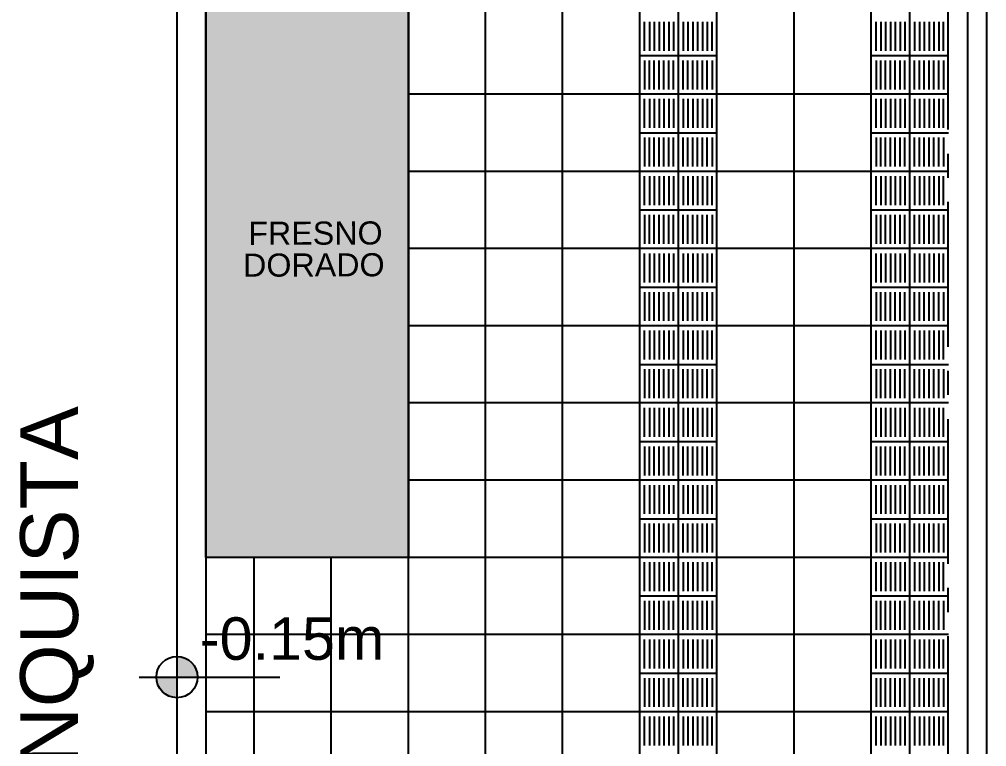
# Model space of a CAD drawing. Header units: inches. Extents: x -309 to 190, y -1585 to -1350.
# Drawn here: x -273.55 to -268.53, y -1397.71 to -1393.94 of the extents above; entities that cross this region are included whole.
import ezdxf

# ---------------------------------------------------------------- set-up
doc = ezdxf.new("R2010")
doc.units = ezdxf.units.IN
doc.header["$MEASUREMENT"] = 0
doc.linetypes.add('CENTER2', pattern=[1.125, 0.75, -0.125, 0.125, -0.125])
doc.linetypes.add('HIDDEN', pattern=[0.375, 0.25, -0.125])
doc.layers.get('0').update_dxf_attribs({"color": 9, "linetype": 'CONTINUOUS'})
for name, color, linetype in [('02', 9, 'CONTINUOUS'), ('10-TEXTO', 9, 'CONTINUOUS'), ('CIEGOS', 9, 'CONTINUOUS'), ('DET', 9, 'CONTINUOUS'), ('lm', 9, 'HIDDEN'), ('NO VIDENTES', 9, 'CONTINUOUS'), ('TEXTOS', 9, 'CONTINUOUS'), ('TEXTVENT', 9, 'CONTINUOUS'), ('V2', 9, 'CONTINUOUS')]:
    doc.layers.add(name, color=color, linetype=linetype)
doc.styles.add('ARIAL', font='arial.ttf', dxfattribs={"height": 0.225})
doc.styles.add('ROMANS', font='arial.ttf')
doc.styles.get("Standard").update_dxf_attribs({"font": 'arial.ttf'})

# ---------------------------------------------------------------- blocks, each defined once
blk = doc.blocks.new('nivel')
h = blk.add_hatch(color=256)
h.paths.add_polyline_path([(0.637, 0, 0.414214), (0, 0.637), (0, 0)])
h.paths.add_polyline_path([(0, -0.637), (0, 0), (-0.637, 0, 0.414214)])
for p, q in [((0, 1.269), (0, -1.269)), ((-1.172, 0), (3.175, 0))]:
    blk.add_line(p, q)
blk.add_circle((0, 0), 0.637)

msp = doc.modelspace()

# ---------------------------------------------------------------- hatches: boundary and pattern name
at = {"layer": 'DET'}
h = msp.add_hatch(dxfattribs=at)
h.set_pattern_fill('AR-CONC', color=256, scale=0.04, style=0)
h.set_pattern_definition([(50, (136.40562, -1134.24455), (0.28690407, -0.02510085), [0.03, -0.33]), (355, (136.40562, -1134.24455), (-0.05550053, 0.30087685), [0.024, -0.264]), (100.451444, (136.42953, -1134.24665), (0.23140354, 0.275776), [0.02549608, -0.28045684]), (46.1842, (136.40562, -1134.16455), (0.42689653, -0.0662077), [0.045, -0.495]), (96.63564, (136.4412, -1134.17007), (0.37386478, 0.38964744), [0.03824414, -0.4206855]), (351.18416, (136.4056, -1134.16455), (0.37386478, 0.38964744), [0.036, -0.396]), (21, (136.44562, -1134.18455), (0.23876282, -0.16104756), [0.03, -0.33]), (326, (136.44562, -1134.18455), (0.09732613, 0.29006002), [0.024, -0.264]), (71.451445, (136.46552, -1134.19797), (0.33608895, 0.12901246), [0.02549608, -0.28045684]), (37.5, (136.40562, -1134.24455), (0.004863942, 0.133157542), [0, -0.2608, 0, -0.268, 0, -0.265]), (7.5, (136.40562, -1134.24455), (0.105227815, 0.157764685), [0, -0.1528, 0, -0.2548, 0, -0.101]), (327.5, (136.31642, -1134.24455), (0.213528974, -0.009021949), [0, -0.1, 0, -0.312, 0, -0.414]), (317.5, (136.27642, -1134.24455), (0.23327447, 0.04004199), [0, -0.13, 0, -0.2072, 0, -0.294])])
h.paths.add_polyline_path([(-272.5818, -1381.9282), (-272.5819, -1396.7282), (-271.5319, -1396.7282), (-271.5319, -1381.9282)])

# ---------------------------------------------------------------- linework, layer by layer
at = {"layer": '02'}
msp.add_line((-268.5332, -1379.7282), (-268.5332, -1414.9682), dxfattribs=at)
at = {"layer": 'CIEGOS'}
for points in [[(-270.3319, -1415.8317), (-270.3318, -1378.8654)], [(-269.9319, -1415.6658), (-269.9318, -1379.0311)], [(-269.1319, -1415.334), (-269.1318, -1379.3625)]]:
    msp.add_lwpolyline(points, dxfattribs=at)
at = {"layer": 'DET'}
msp.add_line((-271.1319, -1416.1634), (-271.1318, -1378.5341), dxfattribs=at)
for points in [[(-271.5319, -1416.3293), (-271.5318, -1378.3684)], [(-270.7319, -1415.9975), (-270.7318, -1378.6997)], [(-270.1319, -1415.7487), (-270.1318, -1378.9483)], [(-269.5319, -1415.4999), (-269.5318, -1379.1968)], [(-268.9319, -1415.2511), (-268.9318, -1379.4453)], [(-270.3318, -1394.1282), (-269.9318, -1394.1282)], [(-269.1319, -1394.1282), (-268.7319, -1394.1282)], [(-268.7318, -1394.3282), (-271.5319, -1394.3282)], [(-270.3318, -1394.5282), (-269.9318, -1394.5282)], [(-269.1319, -1394.5282), (-268.7319, -1394.5282)], [(-268.7318, -1394.7282), (-271.5319, -1394.7282)], [(-270.3319, -1394.9282), (-269.9319, -1394.9282)], [(-269.1319, -1394.9282), (-268.7319, -1394.9282)], [(-268.7318, -1395.1282), (-271.5319, -1395.1282)], [(-268.7318, -1395.1282), (-271.5319, -1395.1282)], [(-270.3319, -1395.3282), (-269.9319, -1395.3282)], [(-269.1318, -1395.3282), (-268.7318, -1395.3282)], [(-268.7318, -1395.5282), (-271.5319, -1395.5282)], [(-270.3319, -1395.7282), (-269.9319, -1395.7282)], [(-269.1319, -1395.7282), (-268.7319, -1395.7282)], [(-268.7318, -1395.9282), (-271.5319, -1395.9282)], [(-270.3318, -1396.1282), (-269.9318, -1396.1282)], [(-269.1318, -1396.1282), (-268.7318, -1396.1282)], [(-268.7318, -1396.3282), (-271.5319, -1396.3282)], [(-270.3318, -1396.5282), (-269.9318, -1396.5282)], [(-269.1319, -1396.5282), (-268.7319, -1396.5282)], [(-272.3319, -1398.3282), (-272.3319, -1396.7282)], [(-271.9319, -1398.3282), (-271.9319, -1396.7282)], [(-268.7318, -1396.7282), (-271.5319, -1396.7282)], [(-270.3318, -1396.9282), (-269.9318, -1396.9282)], [(-269.1318, -1396.9282), (-268.7318, -1396.9282)], [(-268.7318, -1397.1282), (-272.5818, -1397.1282)], [(-270.3319, -1397.3282), (-269.9319, -1397.3282)], [(-269.1319, -1397.3282), (-268.7319, -1397.3282)], [(-268.7318, -1397.5282), (-272.5818, -1397.5282)]]:
    msp.add_lwpolyline(points, dxfattribs=at)
at = {"layer": 'lm', "linetype": 'CENTER2'}
msp.add_lwpolyline([(-268.7332, -1417.0117), (-268.7332, -1377.1114)], dxfattribs=at)
msp.add_lwpolyline([(-268.7332, -1417.0117), (-268.7332, -1377.1114)], dxfattribs=at)
at = {"layer": 'NO VIDENTES'}
for p, q in [((-270.3069, -1394.1032), (-270.3069, -1393.9532)), ((-270.2819, -1393.9532), (-270.2819, -1394.1032)), ((-270.2569, -1393.9532), (-270.2569, -1394.1032)), ((-270.2319, -1393.9532), (-270.2319, -1394.1032)), ((-270.2069, -1393.9532), (-270.2069, -1394.1032)), ((-270.1819, -1393.9532), (-270.1819, -1394.1032)), ((-270.1569, -1393.9532), (-270.1569, -1394.1032)), ((-270.1069, -1393.9532), (-270.1069, -1394.1032)), ((-270.0819, -1393.9532), (-270.0819, -1394.1032)), ((-270.0569, -1393.9532), (-270.0569, -1394.1032)), ((-270.0319, -1393.9532), (-270.0319, -1394.1032)), ((-270.0069, -1393.9532), (-270.0069, -1394.1032)), ((-269.9819, -1393.9532), (-269.9819, -1394.1032)), ((-269.9569, -1394.1032), (-269.9569, -1393.9532)), ((-269.1069, -1394.1032), (-269.1069, -1393.9532)), ((-269.0819, -1393.9532), (-269.0819, -1394.1032)), ((-269.0569, -1393.9532), (-269.0569, -1394.1032)), ((-269.0319, -1393.9532), (-269.0319, -1394.1032)), ((-269.0069, -1393.9532), (-269.0069, -1394.1032)), ((-268.9819, -1393.9532), (-268.9819, -1394.1032)), ((-268.9569, -1393.9532), (-268.9569, -1394.1032)), ((-268.9069, -1393.9532), (-268.9069, -1394.1032)), ((-268.8819, -1393.9532), (-268.8819, -1394.1032)), ((-268.8569, -1393.9532), (-268.8569, -1394.1032)), ((-268.8319, -1393.9532), (-268.8319, -1394.1032)), ((-268.8069, -1393.9532), (-268.8069, -1394.1032)), ((-268.7819, -1393.9532), (-268.7819, -1394.1032)), ((-268.7569, -1394.1032), (-268.7569, -1393.9532)), ((-270.3069, -1394.1532), (-270.3069, -1394.3032)), ((-270.2819, -1394.3032), (-270.2819, -1394.1532)), ((-270.2569, -1394.3032), (-270.2569, -1394.1532)), ((-270.2319, -1394.3032), (-270.2319, -1394.1532)), ((-270.2069, -1394.3032), (-270.2069, -1394.1532)), ((-270.1819, -1394.3032), (-270.1819, -1394.1532)), ((-270.1569, -1394.3032), (-270.1569, -1394.1532)), ((-270.1069, -1394.3032), (-270.1069, -1394.1532)), ((-270.0819, -1394.3032), (-270.0819, -1394.1532)), ((-270.0569, -1394.3032), (-270.0569, -1394.1532)), ((-270.0319, -1394.3032), (-270.0319, -1394.1532)), ((-270.0069, -1394.3032), (-270.0069, -1394.1532)), ((-269.9819, -1394.3032), (-269.9819, -1394.1532)), ((-269.9569, -1394.1532), (-269.9569, -1394.3032)), ((-269.1069, -1394.1532), (-269.1069, -1394.3032)), ((-269.0819, -1394.3032), (-269.0819, -1394.1532)), ((-269.0569, -1394.3032), (-269.0569, -1394.1532)), ((-269.0319, -1394.3032), (-269.0319, -1394.1532)), ((-269.0069, -1394.3032), (-269.0069, -1394.1532)), ((-268.9819, -1394.3032), (-268.9819, -1394.1532)), ((-268.9569, -1394.3032), (-268.9569, -1394.1532)), ((-268.9069, -1394.3032), (-268.9069, -1394.1532)), ((-268.8819, -1394.3032), (-268.8819, -1394.1532)), ((-268.8569, -1394.3032), (-268.8569, -1394.1532)), ((-268.8319, -1394.3032), (-268.8319, -1394.1532)), ((-268.8069, -1394.3032), (-268.8069, -1394.1532)), ((-268.7819, -1394.3032), (-268.7819, -1394.1532)), ((-268.7569, -1394.1532), (-268.7569, -1394.3032)), ((-270.3069, -1394.5032), (-270.3069, -1394.3532)), ((-270.2819, -1394.3532), (-270.2819, -1394.5032)), ((-270.2569, -1394.3532), (-270.2569, -1394.5032)), ((-270.2319, -1394.3532), (-270.2319, -1394.5032)), ((-270.2069, -1394.3532), (-270.2069, -1394.5032)), ((-270.1819, -1394.3532), (-270.1819, -1394.5032)), ((-270.1569, -1394.3532), (-270.1569, -1394.5032)), ((-270.1069, -1394.3532), (-270.1069, -1394.5032)), ((-270.0819, -1394.3532), (-270.0819, -1394.5032)), ((-270.0569, -1394.3532), (-270.0569, -1394.5032)), ((-270.0319, -1394.3532), (-270.0319, -1394.5032)), ((-270.0069, -1394.3532), (-270.0069, -1394.5032)), ((-269.9819, -1394.3532), (-269.9819, -1394.5032)), ((-269.9569, -1394.5032), (-269.9569, -1394.3532)), ((-269.1069, -1394.5032), (-269.1069, -1394.3532)), ((-269.0819, -1394.3532), (-269.0819, -1394.5032)), ((-269.0569, -1394.3532), (-269.0569, -1394.5032)), ((-269.0319, -1394.3532), (-269.0319, -1394.5032)), ((-269.0069, -1394.3532), (-269.0069, -1394.5032)), ((-268.9819, -1394.3532), (-268.9819, -1394.5032)), ((-268.9569, -1394.3532), (-268.9569, -1394.5032)), ((-268.9069, -1394.3532), (-268.9069, -1394.5032)), ((-268.8819, -1394.3532), (-268.8819, -1394.5032)), ((-268.8569, -1394.3532), (-268.8569, -1394.5032)), ((-268.8319, -1394.3532), (-268.8319, -1394.5032)), ((-268.8069, -1394.3532), (-268.8069, -1394.5032)), ((-268.7819, -1394.3532), (-268.7819, -1394.5032)), ((-268.7569, -1394.5032), (-268.7569, -1394.3532)), ((-270.3069, -1394.5532), (-270.3069, -1394.7032)), ((-270.2819, -1394.7032), (-270.2819, -1394.5532)), ((-270.2569, -1394.7032), (-270.2569, -1394.5532)), ((-270.2319, -1394.7032), (-270.2319, -1394.5532)), ((-270.2069, -1394.7032), (-270.2069, -1394.5532)), ((-270.1819, -1394.7032), (-270.1819, -1394.5532)), ((-270.1569, -1394.7032), (-270.1569, -1394.5532)), ((-270.1069, -1394.7032), (-270.1069, -1394.5532)), ((-270.0819, -1394.7032), (-270.0819, -1394.5532)), ((-270.0569, -1394.7032), (-270.0569, -1394.5532)), ((-270.0319, -1394.7032), (-270.0319, -1394.5532)), ((-270.0069, -1394.7032), (-270.0069, -1394.5532)), ((-269.9819, -1394.7032), (-269.9819, -1394.5532)), ((-269.9569, -1394.5532), (-269.9569, -1394.7032)), ((-269.1069, -1394.5532), (-269.1069, -1394.7032)), ((-269.0819, -1394.7032), (-269.0819, -1394.5532)), ((-269.0569, -1394.7032), (-269.0569, -1394.5532)), ((-269.0319, -1394.7032), (-269.0319, -1394.5532)), ((-269.0069, -1394.7032), (-269.0069, -1394.5532)), ((-268.9819, -1394.7032), (-268.9819, -1394.5532)), ((-268.9569, -1394.7032), (-268.9569, -1394.5532)), ((-268.9069, -1394.7032), (-268.9069, -1394.5532)), ((-268.8819, -1394.7032), (-268.8819, -1394.5532)), ((-268.8569, -1394.7032), (-268.8569, -1394.5532)), ((-268.8319, -1394.7032), (-268.8319, -1394.5532)), ((-268.8069, -1394.7032), (-268.8069, -1394.5532)), ((-268.7819, -1394.7032), (-268.7819, -1394.5532)), ((-268.7569, -1394.5532), (-268.7569, -1394.7032)), ((-270.3069, -1394.9032), (-270.3069, -1394.7532)), ((-270.2819, -1394.7532), (-270.2819, -1394.9032)), ((-270.2569, -1394.7532), (-270.2569, -1394.9032)), ((-270.2319, -1394.7532), (-270.2319, -1394.9032)), ((-270.2069, -1394.7532), (-270.2069, -1394.9032)), ((-270.1819, -1394.7532), (-270.1819, -1394.9032)), ((-270.1569, -1394.7532), (-270.1569, -1394.9032)), ((-270.1069, -1394.7532), (-270.1069, -1394.9032)), ((-270.0819, -1394.7532), (-270.0819, -1394.9032)), ((-270.0569, -1394.7532), (-270.0569, -1394.9032)), ((-270.0319, -1394.7532), (-270.0319, -1394.9032)), ((-270.0069, -1394.7532), (-270.0069, -1394.9032)), ((-269.9819, -1394.7532), (-269.9819, -1394.9032)), ((-269.9569, -1394.9032), (-269.9569, -1394.7532)), ((-269.1069, -1394.9032), (-269.1069, -1394.7532)), ((-269.0819, -1394.7532), (-269.0819, -1394.9032)), ((-269.0569, -1394.7532), (-269.0569, -1394.9032)), ((-269.0319, -1394.7532), (-269.0319, -1394.9032)), ((-269.0069, -1394.7532), (-269.0069, -1394.9032)), ((-268.9819, -1394.7532), (-268.9819, -1394.9032)), ((-268.9569, -1394.7532), (-268.9569, -1394.9032)), ((-268.9069, -1394.7532), (-268.9069, -1394.9032)), ((-268.8819, -1394.7532), (-268.8819, -1394.9032)), ((-268.8569, -1394.7532), (-268.8569, -1394.9032)), ((-268.8319, -1394.7532), (-268.8319, -1394.9032)), ((-268.8069, -1394.7532), (-268.8069, -1394.9032)), ((-268.7819, -1394.7532), (-268.7819, -1394.9032)), ((-268.7569, -1394.9032), (-268.7569, -1394.7532)), ((-270.3069, -1394.9532), (-270.3069, -1395.1032)), ((-270.2819, -1395.1032), (-270.2819, -1394.9532)), ((-270.2569, -1395.1032), (-270.2569, -1394.9532)), ((-270.2319, -1395.1032), (-270.2319, -1394.9532)), ((-270.2069, -1395.1032), (-270.2069, -1394.9532)), ((-270.1819, -1395.1032), (-270.1819, -1394.9532)), ((-270.1569, -1395.1032), (-270.1569, -1394.9532)), ((-270.1069, -1395.1032), (-270.1069, -1394.9532)), ((-270.0819, -1395.1032), (-270.0819, -1394.9532)), ((-270.0569, -1395.1032), (-270.0569, -1394.9532)), ((-270.0319, -1395.1032), (-270.0319, -1394.9532)), ((-270.0069, -1395.1032), (-270.0069, -1394.9532)), ((-269.9819, -1395.1032), (-269.9819, -1394.9532)), ((-269.9569, -1394.9532), (-269.9569, -1395.1032)), ((-269.1069, -1394.9532), (-269.1069, -1395.1032)), ((-269.0819, -1395.1032), (-269.0819, -1394.9532)), ((-269.0569, -1395.1032), (-269.0569, -1394.9532)), ((-269.0319, -1395.1032), (-269.0319, -1394.9532)), ((-269.0069, -1395.1032), (-269.0069, -1394.9532)), ((-268.9819, -1395.1032), (-268.9819, -1394.9532)), ((-268.9569, -1395.1032), (-268.9569, -1394.9532)), ((-268.9069, -1395.1032), (-268.9069, -1394.9532)), ((-268.8819, -1395.1032), (-268.8819, -1394.9532)), ((-268.8569, -1395.1032), (-268.8569, -1394.9532)), ((-268.8319, -1395.1032), (-268.8319, -1394.9532)), ((-268.8069, -1395.1032), (-268.8069, -1394.9532)), ((-268.7819, -1395.1032), (-268.7819, -1394.9532)), ((-268.7569, -1394.9532), (-268.7569, -1395.1032)), ((-270.3069, -1395.3032), (-270.3069, -1395.1532)), ((-270.2819, -1395.1532), (-270.2819, -1395.3032)), ((-270.2569, -1395.1532), (-270.2569, -1395.3032)), ((-270.2319, -1395.1532), (-270.2319, -1395.3032)), ((-270.2069, -1395.1532), (-270.2069, -1395.3032)), ((-270.1819, -1395.1532), (-270.1819, -1395.3032)), ((-270.1569, -1395.1532), (-270.1569, -1395.3032)), ((-270.1069, -1395.1532), (-270.1069, -1395.3032)), ((-270.0819, -1395.1532), (-270.0819, -1395.3032)), ((-270.0569, -1395.1532), (-270.0569, -1395.3032)), ((-270.0319, -1395.1532), (-270.0319, -1395.3032)), ((-270.0069, -1395.1532), (-270.0069, -1395.3032)), ((-269.9819, -1395.1532), (-269.9819, -1395.3032)), ((-269.9569, -1395.3032), (-269.9569, -1395.1532)), ((-269.1069, -1395.3032), (-269.1069, -1395.1532)), ((-269.0819, -1395.1532), (-269.0819, -1395.3032)), ((-269.0569, -1395.1532), (-269.0569, -1395.3032)), ((-269.0319, -1395.1532), (-269.0319, -1395.3032)), ((-269.0069, -1395.1532), (-269.0069, -1395.3032)), ((-268.9819, -1395.1532), (-268.9819, -1395.3032)), ((-268.9569, -1395.1532), (-268.9569, -1395.3032)), ((-268.9069, -1395.1532), (-268.9069, -1395.3032)), ((-268.8819, -1395.1532), (-268.8819, -1395.3032)), ((-268.8569, -1395.1532), (-268.8569, -1395.3032)), ((-268.8319, -1395.1532), (-268.8319, -1395.3032)), ((-268.8069, -1395.1532), (-268.8069, -1395.3032)), ((-268.7819, -1395.1532), (-268.7819, -1395.3032)), ((-268.7569, -1395.3032), (-268.7569, -1395.1532)), ((-270.3069, -1395.3532), (-270.3069, -1395.5032)), ((-270.2819, -1395.5032), (-270.2819, -1395.3532)), ((-270.2569, -1395.5032), (-270.2569, -1395.3532)), ((-270.2319, -1395.5032), (-270.2319, -1395.3532)), ((-270.2069, -1395.5032), (-270.2069, -1395.3532)), ((-270.1819, -1395.5032), (-270.1819, -1395.3532)), ((-270.1569, -1395.5032), (-270.1569, -1395.3532)), ((-270.1069, -1395.5032), (-270.1069, -1395.3532)), ((-270.0819, -1395.5032), (-270.0819, -1395.3532)), ((-270.0569, -1395.5032), (-270.0569, -1395.3532)), ((-270.0319, -1395.5032), (-270.0319, -1395.3532)), ((-270.0069, -1395.5032), (-270.0069, -1395.3532)), ((-269.9819, -1395.5032), (-269.9819, -1395.3532)), ((-269.9569, -1395.3532), (-269.9569, -1395.5032)), ((-269.1069, -1395.3532), (-269.1069, -1395.5032)), ((-269.0819, -1395.5032), (-269.0819, -1395.3532)), ((-269.0569, -1395.5032), (-269.0569, -1395.3532)), ((-269.0319, -1395.5032), (-269.0319, -1395.3532)), ((-269.0069, -1395.5032), (-269.0069, -1395.3532)), ((-268.9819, -1395.5032), (-268.9819, -1395.3532)), ((-268.9569, -1395.5032), (-268.9569, -1395.3532)), ((-268.9069, -1395.5032), (-268.9069, -1395.3532)), ((-268.8819, -1395.5032), (-268.8819, -1395.3532)), ((-268.8569, -1395.5032), (-268.8569, -1395.3532)), ((-268.8319, -1395.5032), (-268.8319, -1395.3532)), ((-268.8069, -1395.5032), (-268.8069, -1395.3532)), ((-268.7819, -1395.5032), (-268.7819, -1395.3532)), ((-268.7569, -1395.3532), (-268.7569, -1395.5032)), ((-270.3069, -1395.7032), (-270.3069, -1395.5532)), ((-270.2819, -1395.5532), (-270.2819, -1395.7032)), ((-270.2569, -1395.5532), (-270.2569, -1395.7032)), ((-270.2319, -1395.5532), (-270.2319, -1395.7032)), ((-270.2069, -1395.5532), (-270.2069, -1395.7032)), ((-270.1819, -1395.5532), (-270.1819, -1395.7032)), ((-270.1569, -1395.5532), (-270.1569, -1395.7032)), ((-270.1069, -1395.5532), (-270.1069, -1395.7032)), ((-270.0819, -1395.5532), (-270.0819, -1395.7032)), ((-270.0569, -1395.5532), (-270.0569, -1395.7032)), ((-270.0319, -1395.5532), (-270.0319, -1395.7032)), ((-270.0069, -1395.5532), (-270.0069, -1395.7032)), ((-269.9819, -1395.5532), (-269.9819, -1395.7032)), ((-269.9569, -1395.7032), (-269.9569, -1395.5532)), ((-269.1069, -1395.7032), (-269.1069, -1395.5532)), ((-269.0819, -1395.5532), (-269.0819, -1395.7032)), ((-269.0569, -1395.5532), (-269.0569, -1395.7032)), ((-269.0319, -1395.5532), (-269.0319, -1395.7032)), ((-269.0069, -1395.5532), (-269.0069, -1395.7032)), ((-268.9819, -1395.5532), (-268.9819, -1395.7032)), ((-268.9569, -1395.5532), (-268.9569, -1395.7032)), ((-268.9069, -1395.5532), (-268.9069, -1395.7032)), ((-268.8819, -1395.5532), (-268.8819, -1395.7032)), ((-268.8569, -1395.5532), (-268.8569, -1395.7032)), ((-268.8319, -1395.5532), (-268.8319, -1395.7032)), ((-268.8069, -1395.5532), (-268.8069, -1395.7032)), ((-268.7819, -1395.5532), (-268.7819, -1395.7032)), ((-268.7569, -1395.7032), (-268.7569, -1395.5532)), ((-270.3069, -1395.7532), (-270.3069, -1395.9032)), ((-270.2819, -1395.9032), (-270.2819, -1395.7532)), ((-270.2569, -1395.9032), (-270.2569, -1395.7532)), ((-270.2319, -1395.9032), (-270.2319, -1395.7532)), ((-270.2069, -1395.9032), (-270.2069, -1395.7532)), ((-270.1819, -1395.9032), (-270.1819, -1395.7532)), ((-270.1569, -1395.9032), (-270.1569, -1395.7532)), ((-270.1069, -1395.9032), (-270.1069, -1395.7532)), ((-270.0819, -1395.9032), (-270.0819, -1395.7532)), ((-270.0569, -1395.9032), (-270.0569, -1395.7532)), ((-270.0319, -1395.9032), (-270.0319, -1395.7532)), ((-270.0069, -1395.9032), (-270.0069, -1395.7532)), ((-269.9819, -1395.9032), (-269.9819, -1395.7532)), ((-269.9569, -1395.7532), (-269.9569, -1395.9032)), ((-269.1069, -1395.7532), (-269.1069, -1395.9032)), ((-269.0819, -1395.9032), (-269.0819, -1395.7532)), ((-269.0569, -1395.9032), (-269.0569, -1395.7532)), ((-269.0319, -1395.9032), (-269.0319, -1395.7532)), ((-269.0069, -1395.9032), (-269.0069, -1395.7532)), ((-268.9819, -1395.9032), (-268.9819, -1395.7532)), ((-268.9569, -1395.9032), (-268.9569, -1395.7532)), ((-268.9069, -1395.9032), (-268.9069, -1395.7532)), ((-268.8819, -1395.9032), (-268.8819, -1395.7532)), ((-268.8569, -1395.9032), (-268.8569, -1395.7532)), ((-268.8319, -1395.9032), (-268.8319, -1395.7532)), ((-268.8069, -1395.9032), (-268.8069, -1395.7532)), ((-268.7819, -1395.9032), (-268.7819, -1395.7532)), ((-268.7569, -1395.7532), (-268.7569, -1395.9032)), ((-270.3069, -1396.1032), (-270.3069, -1395.9532)), ((-270.2819, -1395.9532), (-270.2819, -1396.1032)), ((-270.2569, -1395.9532), (-270.2569, -1396.1032)), ((-270.2319, -1395.9532), (-270.2319, -1396.1032)), ((-270.2069, -1395.9532), (-270.2069, -1396.1032)), ((-270.1819, -1395.9532), (-270.1819, -1396.1032)), ((-270.1569, -1395.9532), (-270.1569, -1396.1032)), ((-270.1069, -1395.9532), (-270.1069, -1396.1032)), ((-270.0819, -1395.9532), (-270.0819, -1396.1032)), ((-270.0569, -1395.9532), (-270.0569, -1396.1032)), ((-270.0319, -1395.9532), (-270.0319, -1396.1032)), ((-270.0069, -1395.9532), (-270.0069, -1396.1032)), ((-269.9819, -1395.9532), (-269.9819, -1396.1032)), ((-269.9569, -1396.1032), (-269.9569, -1395.9532)), ((-269.1069, -1396.1032), (-269.1069, -1395.9532)), ((-269.0819, -1395.9532), (-269.0819, -1396.1032)), ((-269.0569, -1395.9532), (-269.0569, -1396.1032)), ((-269.0319, -1395.9532), (-269.0319, -1396.1032)), ((-269.0069, -1395.9532), (-269.0069, -1396.1032)), ((-268.9819, -1395.9532), (-268.9819, -1396.1032)), ((-268.9569, -1395.9532), (-268.9569, -1396.1032)), ((-268.9069, -1395.9532), (-268.9069, -1396.1032)), ((-268.8819, -1395.9532), (-268.8819, -1396.1032)), ((-268.8569, -1395.9532), (-268.8569, -1396.1032)), ((-268.8319, -1395.9532), (-268.8319, -1396.1032)), ((-268.8069, -1395.9532), (-268.8069, -1396.1032)), ((-268.7819, -1395.9532), (-268.7819, -1396.1032)), ((-268.7569, -1396.1032), (-268.7569, -1395.9532)), ((-270.3069, -1396.1532), (-270.3069, -1396.3032)), ((-270.2819, -1396.3032), (-270.2819, -1396.1532)), ((-270.2569, -1396.3032), (-270.2569, -1396.1532)), ((-270.2319, -1396.3032), (-270.2319, -1396.1532)), ((-270.2069, -1396.3032), (-270.2069, -1396.1532)), ((-270.1819, -1396.3032), (-270.1819, -1396.1532)), ((-270.1569, -1396.3032), (-270.1569, -1396.1532)), ((-270.1069, -1396.3032), (-270.1069, -1396.1532)), ((-270.0819, -1396.3032), (-270.0819, -1396.1532)), ((-270.0569, -1396.3032), (-270.0569, -1396.1532)), ((-270.0319, -1396.3032), (-270.0319, -1396.1532)), ((-270.0069, -1396.3032), (-270.0069, -1396.1532)), ((-269.9819, -1396.3032), (-269.9819, -1396.1532)), ((-269.9569, -1396.1532), (-269.9569, -1396.3032)), ((-269.1069, -1396.1532), (-269.1069, -1396.3032)), ((-269.0819, -1396.3032), (-269.0819, -1396.1532)), ((-269.0569, -1396.3032), (-269.0569, -1396.1532)), ((-269.0319, -1396.3032), (-269.0319, -1396.1532)), ((-269.0069, -1396.3032), (-269.0069, -1396.1532)), ((-268.9819, -1396.3032), (-268.9819, -1396.1532)), ((-268.9569, -1396.3032), (-268.9569, -1396.1532)), ((-268.9069, -1396.3032), (-268.9069, -1396.1532)), ((-268.8819, -1396.3032), (-268.8819, -1396.1532)), ((-268.8569, -1396.3032), (-268.8569, -1396.1532)), ((-268.8319, -1396.3032), (-268.8319, -1396.1532)), ((-268.8069, -1396.3032), (-268.8069, -1396.1532)), ((-268.7819, -1396.3032), (-268.7819, -1396.1532)), ((-268.7569, -1396.1532), (-268.7569, -1396.3032)), ((-270.3069, -1396.5032), (-270.3069, -1396.3532)), ((-270.2819, -1396.3532), (-270.2819, -1396.5032)), ((-270.2569, -1396.3532), (-270.2569, -1396.5032)), ((-270.2319, -1396.3532), (-270.2319, -1396.5032)), ((-270.2069, -1396.3532), (-270.2069, -1396.5032)), ((-270.1819, -1396.3532), (-270.1819, -1396.5032)), ((-270.1569, -1396.3532), (-270.1569, -1396.5032)), ((-270.1069, -1396.3532), (-270.1069, -1396.5032)), ((-270.0819, -1396.3532), (-270.0819, -1396.5032)), ((-270.0569, -1396.3532), (-270.0569, -1396.5032)), ((-270.0319, -1396.3532), (-270.0319, -1396.5032)), ((-270.0069, -1396.3532), (-270.0069, -1396.5032)), ((-269.9819, -1396.3532), (-269.9819, -1396.5032)), ((-269.9569, -1396.5032), (-269.9569, -1396.3532)), ((-269.1069, -1396.5032), (-269.1069, -1396.3532)), ((-269.0819, -1396.3532), (-269.0819, -1396.5032)), ((-269.0569, -1396.3532), (-269.0569, -1396.5032)), ((-269.0319, -1396.3532), (-269.0319, -1396.5032)), ((-269.0069, -1396.3532), (-269.0069, -1396.5032)), ((-268.9819, -1396.3532), (-268.9819, -1396.5032)), ((-268.9569, -1396.3532), (-268.9569, -1396.5032)), ((-268.9069, -1396.3532), (-268.9069, -1396.5032)), ((-268.8819, -1396.3532), (-268.8819, -1396.5032)), ((-268.8569, -1396.3532), (-268.8569, -1396.5032)), ((-268.8319, -1396.3532), (-268.8319, -1396.5032)), ((-268.8069, -1396.3532), (-268.8069, -1396.5032)), ((-268.7819, -1396.3532), (-268.7819, -1396.5032)), ((-268.7569, -1396.5032), (-268.7569, -1396.3532)), ((-270.3069, -1396.5532), (-270.3069, -1396.7032)), ((-270.2819, -1396.7032), (-270.2819, -1396.5532)), ((-270.2569, -1396.7032), (-270.2569, -1396.5532)), ((-270.2319, -1396.7032), (-270.2319, -1396.5532)), ((-270.2069, -1396.7032), (-270.2069, -1396.5532)), ((-270.1819, -1396.7032), (-270.1819, -1396.5532)), ((-270.1569, -1396.7032), (-270.1569, -1396.5532)), ((-270.1069, -1396.7032), (-270.1069, -1396.5532)), ((-270.0819, -1396.7032), (-270.0819, -1396.5532)), ((-270.0569, -1396.7032), (-270.0569, -1396.5532)), ((-270.0319, -1396.7032), (-270.0319, -1396.5532)), ((-270.0069, -1396.7032), (-270.0069, -1396.5532)), ((-269.9819, -1396.7032), (-269.9819, -1396.5532)), ((-269.9569, -1396.5532), (-269.9569, -1396.7032)), ((-269.1069, -1396.5532), (-269.1069, -1396.7032)), ((-269.0819, -1396.7032), (-269.0819, -1396.5532)), ((-269.0569, -1396.7032), (-269.0569, -1396.5532)), ((-269.0319, -1396.7032), (-269.0319, -1396.5532)), ((-269.0069, -1396.7032), (-269.0069, -1396.5532)), ((-268.9819, -1396.7032), (-268.9819, -1396.5532)), ((-268.9569, -1396.7032), (-268.9569, -1396.5532)), ((-268.9069, -1396.7032), (-268.9069, -1396.5532)), ((-268.8819, -1396.7032), (-268.8819, -1396.5532)), ((-268.8569, -1396.7032), (-268.8569, -1396.5532)), ((-268.8319, -1396.7032), (-268.8319, -1396.5532)), ((-268.8069, -1396.7032), (-268.8069, -1396.5532)), ((-268.7819, -1396.7032), (-268.7819, -1396.5532)), ((-268.7569, -1396.5532), (-268.7569, -1396.7032)), ((-270.3069, -1396.9032), (-270.3069, -1396.7532)), ((-270.2819, -1396.7532), (-270.2819, -1396.9032)), ((-270.2569, -1396.7532), (-270.2569, -1396.9032)), ((-270.2319, -1396.7532), (-270.2319, -1396.9032)), ((-270.2069, -1396.7532), (-270.2069, -1396.9032)), ((-270.1819, -1396.7532), (-270.1819, -1396.9032)), ((-270.1569, -1396.7532), (-270.1569, -1396.9032)), ((-270.1069, -1396.7532), (-270.1069, -1396.9032)), ((-270.0819, -1396.7532), (-270.0819, -1396.9032)), ((-270.0569, -1396.7532), (-270.0569, -1396.9032)), ((-270.0319, -1396.7532), (-270.0319, -1396.9032)), ((-270.0069, -1396.7532), (-270.0069, -1396.9032)), ((-269.9819, -1396.7532), (-269.9819, -1396.9032)), ((-269.9569, -1396.9032), (-269.9569, -1396.7532)), ((-269.1069, -1396.9032), (-269.1069, -1396.7532)), ((-269.0819, -1396.7532), (-269.0819, -1396.9032)), ((-269.0569, -1396.7532), (-269.0569, -1396.9032)), ((-269.0319, -1396.7532), (-269.0319, -1396.9032)), ((-269.0069, -1396.7532), (-269.0069, -1396.9032)), ((-268.9819, -1396.7532), (-268.9819, -1396.9032)), ((-268.9569, -1396.7532), (-268.9569, -1396.9032)), ((-268.9069, -1396.7532), (-268.9069, -1396.9032)), ((-268.8819, -1396.7532), (-268.8819, -1396.9032)), ((-268.8569, -1396.7532), (-268.8569, -1396.9032)), ((-268.8319, -1396.7532), (-268.8319, -1396.9032)), ((-268.8069, -1396.7532), (-268.8069, -1396.9032)), ((-268.7819, -1396.7532), (-268.7819, -1396.9032)), ((-268.7569, -1396.9032), (-268.7569, -1396.7532)), ((-270.3069, -1396.9532), (-270.3069, -1397.1032)), ((-270.2819, -1397.1032), (-270.2819, -1396.9532)), ((-270.2569, -1397.1032), (-270.2569, -1396.9532)), ((-270.2319, -1397.1032), (-270.2319, -1396.9532)), ((-270.2069, -1397.1032), (-270.2069, -1396.9532)), ((-270.1819, -1397.1032), (-270.1819, -1396.9532)), ((-270.1569, -1397.1032), (-270.1569, -1396.9532)), ((-270.1069, -1397.1032), (-270.1069, -1396.9532)), ((-270.0819, -1397.1032), (-270.0819, -1396.9532)), ((-270.0569, -1397.1032), (-270.0569, -1396.9532)), ((-270.0319, -1397.1032), (-270.0319, -1396.9532)), ((-270.0069, -1397.1032), (-270.0069, -1396.9532)), ((-269.9819, -1397.1032), (-269.9819, -1396.9532)), ((-269.9569, -1396.9532), (-269.9569, -1397.1032)), ((-269.1069, -1396.9532), (-269.1069, -1397.1032)), ((-269.0819, -1397.1032), (-269.0819, -1396.9532)), ((-269.0569, -1397.1032), (-269.0569, -1396.9532)), ((-269.0319, -1397.1032), (-269.0319, -1396.9532)), ((-269.0069, -1397.1032), (-269.0069, -1396.9532)), ((-268.9819, -1397.1032), (-268.9819, -1396.9532)), ((-268.9569, -1397.1032), (-268.9569, -1396.9532)), ((-268.9069, -1397.1032), (-268.9069, -1396.9532)), ((-268.8819, -1397.1032), (-268.8819, -1396.9532)), ((-268.8569, -1397.1032), (-268.8569, -1396.9532)), ((-268.8319, -1397.1032), (-268.8319, -1396.9532)), ((-268.8069, -1397.1032), (-268.8069, -1396.9532)), ((-268.7819, -1397.1032), (-268.7819, -1396.9532)), ((-268.7569, -1396.9532), (-268.7569, -1397.1032)), ((-270.3069, -1397.3032), (-270.3069, -1397.1532)), ((-270.2819, -1397.1532), (-270.2819, -1397.3032)), ((-270.2569, -1397.1532), (-270.2569, -1397.3032)), ((-270.2319, -1397.1532), (-270.2319, -1397.3032)), ((-270.2069, -1397.1532), (-270.2069, -1397.3032)), ((-270.1819, -1397.1532), (-270.1819, -1397.3032)), ((-270.1569, -1397.1532), (-270.1569, -1397.3032)), ((-270.1069, -1397.1532), (-270.1069, -1397.3032)), ((-270.0819, -1397.1532), (-270.0819, -1397.3032)), ((-270.0569, -1397.1532), (-270.0569, -1397.3032)), ((-270.0319, -1397.1532), (-270.0319, -1397.3032)), ((-270.0069, -1397.1532), (-270.0069, -1397.3032)), ((-269.9819, -1397.1532), (-269.9819, -1397.3032)), ((-269.9569, -1397.3032), (-269.9569, -1397.1532)), ((-269.1069, -1397.3032), (-269.1069, -1397.1532)), ((-269.0819, -1397.1532), (-269.0819, -1397.3032)), ((-269.0569, -1397.1532), (-269.0569, -1397.3032)), ((-269.0319, -1397.1532), (-269.0319, -1397.3032)), ((-269.0069, -1397.1532), (-269.0069, -1397.3032)), ((-268.9819, -1397.1532), (-268.9819, -1397.3032)), ((-268.9569, -1397.1532), (-268.9569, -1397.3032)), ((-268.9069, -1397.1532), (-268.9069, -1397.3032)), ((-268.8819, -1397.1532), (-268.8819, -1397.3032)), ((-268.8569, -1397.1532), (-268.8569, -1397.3032)), ((-268.8319, -1397.1532), (-268.8319, -1397.3032)), ((-268.8069, -1397.1532), (-268.8069, -1397.3032)), ((-268.7819, -1397.1532), (-268.7819, -1397.3032)), ((-268.7569, -1397.3032), (-268.7569, -1397.1532)), ((-270.3069, -1397.3532), (-270.3069, -1397.5032)), ((-270.2819, -1397.5032), (-270.2819, -1397.3532)), ((-270.2569, -1397.5032), (-270.2569, -1397.3532)), ((-270.2319, -1397.5032), (-270.2319, -1397.3532)), ((-270.2069, -1397.5032), (-270.2069, -1397.3532)), ((-270.1819, -1397.5032), (-270.1819, -1397.3532)), ((-270.1569, -1397.5032), (-270.1569, -1397.3532)), ((-270.1069, -1397.5032), (-270.1069, -1397.3532)), ((-270.0819, -1397.5032), (-270.0819, -1397.3532)), ((-270.0569, -1397.5032), (-270.0569, -1397.3532)), ((-270.0319, -1397.5032), (-270.0319, -1397.3532)), ((-270.0069, -1397.5032), (-270.0069, -1397.3532)), ((-269.9819, -1397.5032), (-269.9819, -1397.3532)), ((-269.9569, -1397.3532), (-269.9569, -1397.5032)), ((-269.1069, -1397.3532), (-269.1069, -1397.5032)), ((-269.0819, -1397.5032), (-269.0819, -1397.3532)), ((-269.0569, -1397.5032), (-269.0569, -1397.3532)), ((-269.0319, -1397.5032), (-269.0319, -1397.3532)), ((-269.0069, -1397.5032), (-269.0069, -1397.3532)), ((-268.9819, -1397.5032), (-268.9819, -1397.3532)), ((-268.9569, -1397.5032), (-268.9569, -1397.3532)), ((-268.9069, -1397.5032), (-268.9069, -1397.3532)), ((-268.8819, -1397.5032), (-268.8819, -1397.3532)), ((-268.8569, -1397.5032), (-268.8569, -1397.3532)), ((-268.8319, -1397.5032), (-268.8319, -1397.3532)), ((-268.8069, -1397.5032), (-268.8069, -1397.3532)), ((-268.7819, -1397.5032), (-268.7819, -1397.3532)), ((-268.7569, -1397.3532), (-268.7569, -1397.5032)), ((-270.3069, -1397.7032), (-270.3069, -1397.5532)), ((-270.2819, -1397.5532), (-270.2819, -1397.7032)), ((-270.2569, -1397.5532), (-270.2569, -1397.7032)), ((-270.2319, -1397.5532), (-270.2319, -1397.7032)), ((-270.2069, -1397.5532), (-270.2069, -1397.7032)), ((-270.1819, -1397.5532), (-270.1819, -1397.7032)), ((-270.1569, -1397.5532), (-270.1569, -1397.7032)), ((-270.1069, -1397.5532), (-270.1069, -1397.7032)), ((-270.0819, -1397.5532), (-270.0819, -1397.7032)), ((-270.0569, -1397.5532), (-270.0569, -1397.7032)), ((-270.0319, -1397.5532), (-270.0319, -1397.7032)), ((-270.0069, -1397.5532), (-270.0069, -1397.7032)), ((-269.9819, -1397.5532), (-269.9819, -1397.7032)), ((-269.9569, -1397.7032), (-269.9569, -1397.5532)), ((-269.1069, -1397.7032), (-269.1069, -1397.5532)), ((-269.0819, -1397.5532), (-269.0819, -1397.7032)), ((-269.0569, -1397.5532), (-269.0569, -1397.7032)), ((-269.0319, -1397.5532), (-269.0319, -1397.7032)), ((-269.0069, -1397.5532), (-269.0069, -1397.7032)), ((-268.9819, -1397.5532), (-268.9819, -1397.7032)), ((-268.9569, -1397.5532), (-268.9569, -1397.7032)), ((-268.9069, -1397.5532), (-268.9069, -1397.7032)), ((-268.8819, -1397.5532), (-268.8819, -1397.7032)), ((-268.8569, -1397.5532), (-268.8569, -1397.7032)), ((-268.8319, -1397.5532), (-268.8319, -1397.7032)), ((-268.8069, -1397.5532), (-268.8069, -1397.7032)), ((-268.7819, -1397.5532), (-268.7819, -1397.7032)), ((-268.7569, -1397.7032), (-268.7569, -1397.5532))]:
    msp.add_line(p, q, dxfattribs=at)
at = {"layer": 'TEXTOS'}
msp.add_lwpolyline([(-268.6332, -1379.7282), (-268.6332, -1414.9682)], dxfattribs=at)
at = {"layer": 'V2'}
for points in [[(-272.7318, -1415.4082, 0.414214), (-264.7318, -1423.4082), (-172.7318, -1423.4082, 0.414214), (-164.7318, -1415.4082), (-164.7318, -1390.4819, 0.330583), (-171.8369, -1380.9101), (-202.5175, -1371.6307, 0.073558), (-204.8335, -1371.2882), (-264.7318, -1371.2882, 0.414214), (-272.7318, -1379.2882)], [(-272.5818, -1415.4082, 0.414214), (-264.7318, -1423.2582), (-172.7318, -1423.2582, 0.414214), (-164.8818, -1415.4082), (-164.8818, -1390.4819, 0.330583), (-171.8803, -1381.0537), (-202.5609, -1371.7743, 0.073558), (-204.8335, -1371.4382), (-264.7318, -1371.4382, 0.414214), (-272.5818, -1379.2882)]]:
    msp.add_lwpolyline(points, format="xyb", close=True, dxfattribs=at)
msp.add_lwpolyline([(-271.5319, -1396.7282), (-272.5818, -1396.7282), (-272.5818, -1381.9282), (-271.5319, -1381.9282)], close=True, dxfattribs=at)

# ---------------------------------------------------------------- block references
at = {"layer": 'TEXTOS', "xscale": 0.1679999999998927, "yscale": 0.1679999999998927, "zscale": 0.1679999999998927}
msp.add_blockref('nivel', (-272.7318, -1397.3482), dxfattribs=at)

# ---------------------------------------------------------------- texts
at = {"layer": '10-TEXTO', "style": 'ROMANS'}
for s, p in [('FRESNO', (-272.362, -1395.1092)), ('DORADO', (-272.3888, -1395.2741))]:
    msp.add_text(s, height=0.1197, rotation=0.191, dxfattribs=at).set_placement(p)
at = {"layer": 'TEXTOS', "insert": (-272.6131, -1397.0388), "char_height": 0.22, "width": 1.0473, "attachment_point": 1}
msp.add_mtext('-0.15m', dxfattribs=at)
at = {"layer": 'TEXTVENT', "insert": (-273.5447, -1400.4619), "char_height": 0.3, "width": 22.055144, "attachment_point": 1, "rotation": 90, "style": 'ARIAL'}
msp.add_mtext('CALLE RECONQUISTA', dxfattribs=at)

doc.saveas('drawing.dxf')
